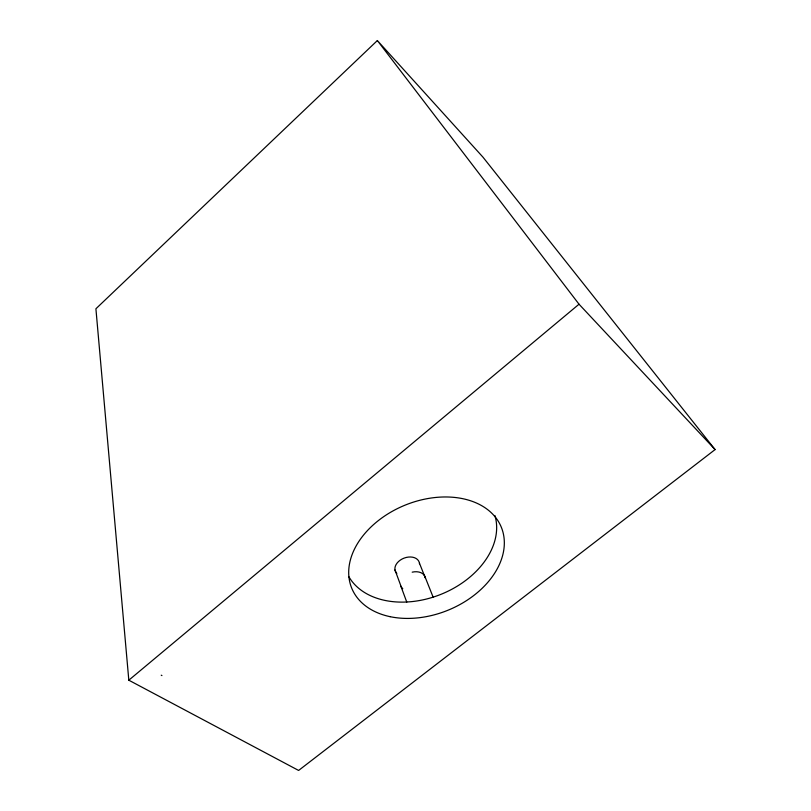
<?xml version="1.0" encoding="UTF-8"?>
<svg xmlns="http://www.w3.org/2000/svg" width="811" height="811" viewBox="0 0 811 811"><rect width="100%" height="100%" fill="white"/><g stroke="black" fill="none" stroke-linecap="round" stroke-linejoin="round"><path stroke-width="1.22" d="M377.358 40.55L95.911 308.778L128.817 680.196L298.61 770.45L715.089 449.578L482.981 157.172L377.358 40.55L579.024 304.206L715.089 449.578M128.817 680.196L579.024 304.206M161.247 675.198L161.936 675.573M424.832 576.317L433.226 597.413M419.459 563.199L425.319 577.939A12.956 8.992 -21.2 0 0 412.191 572.16M394.987 569.961L400.492 584.843A12.956 8.992 -21.2 0 0 401.942 587.884M400.786 585.927L406.767 602.086M494.903 515.512A79.448 56.506 -22.1 0 1 442.593 593.662A79.448 56.506 -22.1 0 1 348.963 576.854M402.793 588.715A12.956 8.992 -21.2 0 1 402.347 588.31M396.082 572.546A12.763 8.962 -21.2 0 1 404.172 558.09A12.763 8.962 -21.2 0 1 419.52 563.767M396.832 573.428A12.763 8.962 -21.2 0 1 396.437 573.002M390.111 616.674A80.765 56.75 -22.1 0 0 504.28 540.755A80.765 56.75 -22.1 0 0 385.113 515.695A80.765 56.75 -22.1 0 0 390.111 616.674"/></g></svg>
